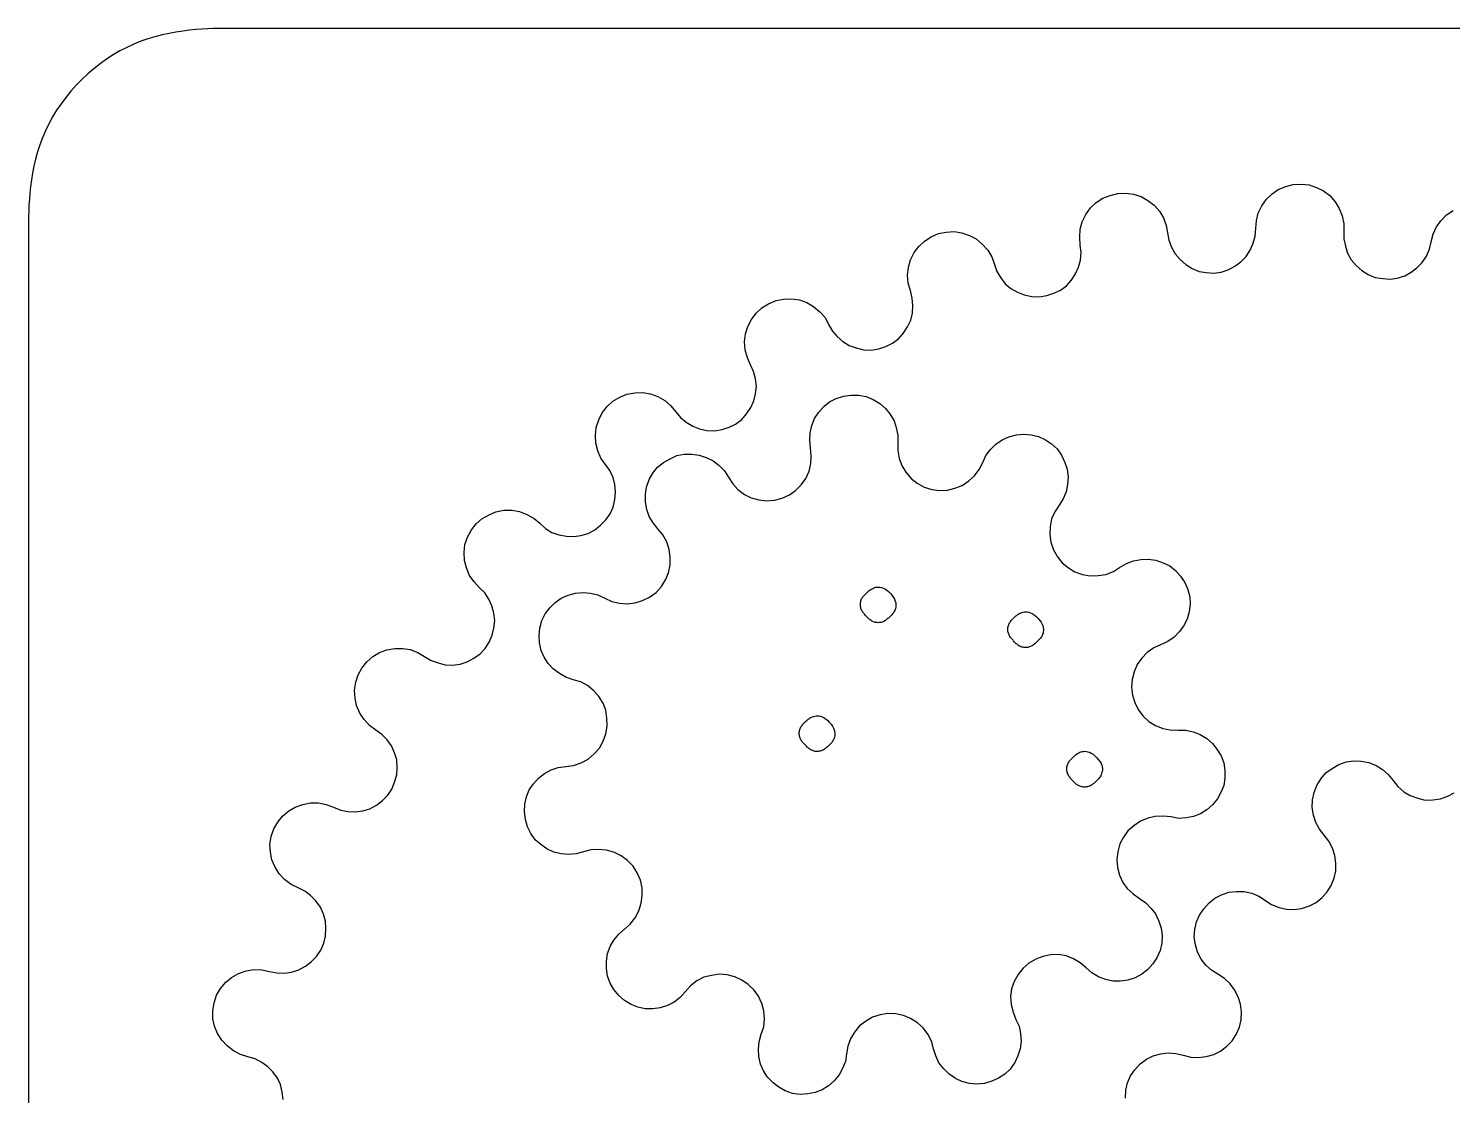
# Model space of a CAD drawing. Extents: x -11 to 213, y 11 to 234.
# Drawn here: x -10.6 to 117.9, y 137.7 to 234 of the extents above; entities that cross this region are included whole.
import ezdxf

# ---------------------------------------------------------------- set-up
doc = ezdxf.new("R2010")
doc.units = 0
doc.layers.get('0').update_dxf_attribs({"linetype": 'CONTINUOUS'})

msp = doc.modelspace()

# ---------------------------------------------------------------- linework, layer by layer
at = {"color": 7, "linetype": 'CONTINUOUS'}
for p, q in [((102.19, 219.46), (102.86, 219.75)), ((102.86, 219.75), (103.54, 219.91)), ((103.54, 219.91), (104.25, 219.96)), ((104.25, 219.96), (104.97, 219.88)), ((104.97, 219.88), (105.65, 219.65)), ((85.76, 218.29), (86.36, 218.69)), ((86.36, 218.69), (87.03, 218.93)), ((87.03, 218.93), (87.71, 219.1)), ((87.71, 219.1), (88.42, 219.14)), ((88.42, 219.14), (89.14, 219.03)), ((89.14, 219.03), (89.82, 218.84)), ((89.82, 218.84), (90.42, 218.48)), ((90.42, 218.48), (90.98, 218.05)), ((100.69, 217.98), (101.12, 218.58)), ((101.12, 218.58), (101.63, 219.06)), ((101.63, 219.06), (102.19, 219.46)), ((105.65, 219.65), (106.28, 219.34)), ((106.28, 219.34), (106.85, 218.91)), ((106.85, 218.91), (107.33, 218.35)), ((84.51, 216.56), (84.82, 217.2)), ((84.82, 217.2), (85.25, 217.8)), ((85.25, 217.8), (85.76, 218.29)), ((90.98, 218.05), (91.46, 217.5)), ((91.46, 217.5), (91.82, 216.91)), ((100.22, 216.66), (100.37, 217.34)), ((100.37, 217.34), (100.69, 217.98)), ((107.33, 218.35), (107.69, 217.76)), ((107.69, 217.76), (107.94, 217.09)), ((116.85, 216.65), (117.36, 217.17)), ((117.36, 217.17), (117.96, 217.57)), ((84.28, 215.17), (84.31, 215.89)), ((84.31, 215.89), (84.51, 216.56)), ((91.82, 216.91), (92.07, 216.23)), ((92.07, 216.23), (92.32, 214.88)), ((100.11, 215.27), (100.15, 215.94)), ((100.15, 215.94), (100.22, 216.66)), ((107.94, 217.09), (108.1, 216.37)), ((108.1, 216.37), (108.11, 215.02)), ((116.15, 215.45), (116.46, 216.09)), ((116.46, 216.09), (116.85, 216.65)), ((69.77, 214.33), (70.28, 214.81)), ((70.28, 214.81), (70.87, 215.21)), ((70.87, 215.21), (71.55, 215.5)), ((71.55, 215.5), (72.22, 215.62)), ((72.22, 215.62), (72.94, 215.67)), ((72.94, 215.67), (73.65, 215.55)), ((73.65, 215.55), (74.33, 215.32)), ((74.33, 215.32), (74.93, 215.01)), ((74.93, 215.01), (75.49, 214.54)), ((75.49, 214.54), (75.98, 213.98)), ((84.33, 214.45), (84.28, 215.17)), ((92.32, 214.88), (92.56, 214.25)), ((99.65, 213.99), (99.92, 214.63)), ((99.92, 214.63), (100.11, 215.27)), ((108.11, 215.02), (108.24, 214.34)), ((115.84, 214.09), (115.99, 214.73)), ((115.99, 214.73), (116.15, 215.45)), ((69.02, 213.13), (69.33, 213.77)), ((69.33, 213.77), (69.77, 214.33)), ((75.98, 213.98), (76.34, 213.39)), ((76.34, 213.39), (76.58, 212.71)), ((84.41, 213.78), (84.33, 214.45)), ((84.34, 213.1), (84.41, 213.78)), ((92.56, 214.25), (92.89, 213.65)), ((92.89, 213.65), (93.33, 213.14)), ((98.82, 212.95), (99.29, 213.43)), ((99.29, 213.43), (99.65, 213.99)), ((108.24, 214.34), (108.44, 213.71)), ((108.44, 213.71), (108.77, 213.11)), ((115.17, 212.89), (115.57, 213.45)), ((115.57, 213.45), (115.84, 214.09)), ((68.75, 211.73), (68.83, 212.45)), ((68.83, 212.45), (69.02, 213.13)), ((76.58, 212.71), (76.79, 212.08)), ((76.79, 212.08), (77.15, 211.49)), ((83.91, 211.86), (84.18, 212.46)), ((84.18, 212.46), (84.34, 213.1)), ((93.33, 213.14), (93.85, 212.71)), ((93.85, 212.71), (94.41, 212.35)), ((94.41, 212.35), (95.05, 212.08)), ((95.05, 212.08), (95.69, 211.97)), ((95.69, 211.97), (96.36, 211.93)), ((96.36, 211.93), (97.04, 212.02)), ((97.04, 212.02), (97.67, 212.22)), ((97.67, 212.22), (98.27, 212.55)), ((98.27, 212.55), (98.82, 212.95)), ((108.77, 213.11), (109.21, 212.6)), ((109.21, 212.6), (109.73, 212.17)), ((109.73, 212.17), (110.29, 211.81)), ((113.59, 211.68), (114.19, 212.01)), ((114.19, 212.01), (114.7, 212.41)), ((114.7, 212.41), (115.17, 212.89)), ((68.8, 211.02), (68.75, 211.73)), ((69, 210.34), (68.8, 211.02)), ((77.15, 211.49), (77.55, 210.97)), ((77.55, 210.97), (78.07, 210.54)), ((82.53, 210.38), (83.09, 210.78)), ((83.09, 210.78), (83.52, 211.26)), ((83.52, 211.26), (83.91, 211.86)), ((110.29, 211.81), (110.93, 211.54)), ((110.93, 211.54), (111.61, 211.43)), ((111.61, 211.43), (112.28, 211.39)), ((112.28, 211.39), (112.92, 211.48)), ((112.92, 211.48), (113.59, 211.68)), ((56.2, 209.15), (56.88, 209.44)), ((56.88, 209.44), (57.55, 209.56)), ((57.55, 209.56), (58.27, 209.61)), ((58.27, 209.61), (58.99, 209.5)), ((58.99, 209.5), (59.66, 209.26)), ((69.17, 209.67), (69, 210.34)), ((69.22, 208.99), (69.17, 209.67)), ((78.07, 210.54), (78.67, 210.19)), ((78.67, 210.19), (79.27, 209.95)), ((79.27, 209.95), (79.95, 209.8)), ((79.95, 209.8), (80.63, 209.77)), ((80.63, 209.77), (81.3, 209.89)), ((81.3, 209.89), (81.94, 210.1)), ((81.94, 210.1), (82.53, 210.38)), ((54.66, 207.75), (55.1, 208.31)), ((55.1, 208.31), (55.61, 208.79)), ((55.61, 208.79), (56.2, 209.15)), ((59.66, 209.26), (60.26, 208.91)), ((60.26, 208.91), (60.83, 208.44)), ((60.83, 208.44), (61.31, 207.93)), ((69.03, 207.68), (69.18, 208.31)), ((69.18, 208.31), (69.22, 208.99)), ((54.12, 206.43), (54.35, 207.11)), ((54.35, 207.11), (54.66, 207.75)), ((61.31, 207.93), (61.63, 207.29)), ((61.63, 207.29), (61.99, 206.7)), ((68.36, 206.48), (68.75, 207.08)), ((68.75, 207.08), (69.03, 207.68)), ((54.05, 205.71), (54.12, 206.43)), ((54.09, 205), (54.05, 205.71)), ((61.99, 206.7), (62.4, 206.19)), ((62.4, 206.19), (62.92, 205.75)), ((62.92, 205.75), (63.48, 205.4)), ((66.78, 205.31), (67.38, 205.59)), ((67.38, 205.59), (67.93, 206)), ((67.93, 206), (68.36, 206.48)), ((54.3, 204.28), (54.09, 205)), ((54.58, 203.65), (54.3, 204.28)), ((63.48, 205.4), (64.12, 205.17)), ((64.12, 205.17), (64.79, 205.01)), ((64.79, 205.01), (65.47, 204.98)), ((65.47, 204.98), (66.15, 205.1)), ((66.15, 205.1), (66.78, 205.31)), ((54.86, 203.06), (54.58, 203.65)), ((55.03, 202.38), (54.86, 203.06)), ((55.12, 201.71), (55.03, 202.38)), ((55.04, 201.03), (55.12, 201.71)), ((42.16, 200.36), (42.79, 200.72)), ((42.79, 200.72), (43.42, 201.01)), ((43.42, 201.01), (44.14, 201.13)), ((44.14, 201.13), (44.86, 201.14)), ((44.86, 201.14), (45.57, 201.03)), ((45.57, 201.03), (46.21, 200.79)), ((46.21, 200.79), (46.85, 200.44)), ((46.85, 200.44), (47.37, 199.97)), ((54.89, 200.39), (55.04, 201.03)), ((61.72, 200.3), (62.32, 200.61)), ((62.32, 200.61), (62.97, 200.83)), ((62.97, 200.83), (63.65, 200.91)), ((63.65, 200.91), (64.32, 200.91)), ((64.32, 200.91), (65.02, 200.79)), ((65.02, 200.79), (65.65, 200.53)), ((65.65, 200.53), (66.24, 200.17)), ((40.9, 198.68), (41.21, 199.32)), ((41.21, 199.32), (41.64, 199.88)), ((41.64, 199.88), (42.16, 200.36)), ((47.37, 199.97), (47.85, 199.41)), ((47.85, 199.41), (48.26, 198.9)), ((53.79, 198.71), (54.22, 199.23)), ((54.22, 199.23), (54.61, 199.79)), ((54.61, 199.79), (54.89, 200.39)), ((60.35, 198.81), (60.73, 199.37)), ((60.73, 199.37), (61.18, 199.88)), ((61.18, 199.88), (61.72, 200.3)), ((66.24, 200.17), (66.75, 199.72)), ((66.75, 199.72), (67.16, 199.22)), ((67.16, 199.22), (67.53, 198.6)), ((40.59, 197.28), (40.67, 198)), ((40.67, 198), (40.9, 198.68)), ((48.26, 198.9), (48.78, 198.47)), ((48.78, 198.47), (49.38, 198.11)), ((49.38, 198.11), (49.98, 197.88)), ((49.98, 197.88), (50.65, 197.73)), ((52.01, 197.82), (52.64, 198.02)), ((52.64, 198.02), (53.24, 198.31)), ((53.24, 198.31), (53.79, 198.71)), ((59.95, 197.51), (60.1, 198.18)), ((60.1, 198.18), (60.35, 198.81)), ((67.53, 198.6), (67.72, 197.98)), ((67.72, 197.98), (67.86, 197.29)), ((40.64, 196.57), (40.59, 197.28)), ((40.8, 195.89), (40.64, 196.57)), ((50.65, 197.73), (51.33, 197.69)), ((51.33, 197.69), (52.01, 197.82)), ((59.92, 196.82), (59.95, 197.51)), ((60, 196.15), (59.92, 196.82)), ((67.86, 197.29), (67.86, 196.62)), ((67.86, 196.62), (67.88, 195.91)), ((76.71, 196.49), (77.27, 196.88)), ((77.27, 196.88), (77.88, 197.16)), ((77.88, 197.16), (78.56, 197.34)), ((78.56, 197.34), (79.25, 197.39)), ((79.25, 197.39), (79.91, 197.33)), ((79.91, 197.33), (80.57, 197.19)), ((80.57, 197.19), (81.18, 196.88)), ((81.18, 196.88), (81.74, 196.51)), ((41.09, 195.22), (40.8, 195.89)), ((47.32, 195.18), (47.94, 195.46)), ((47.94, 195.46), (48.59, 195.59)), ((48.59, 195.59), (49.3, 195.6)), ((49.3, 195.6), (49.95, 195.5)), ((49.95, 195.5), (50.59, 195.3)), ((50.59, 195.3), (51.21, 194.99)), ((60.06, 195.45), (60, 196.15)), ((60.02, 194.76), (60.06, 195.45)), ((67.88, 195.91), (67.98, 195.2)), ((75.55, 194.84), (75.81, 195.47)), ((75.81, 195.47), (76.24, 196.02)), ((76.24, 196.02), (76.71, 196.49)), ((81.74, 196.51), (82.25, 196.06)), ((82.25, 196.06), (82.64, 195.49)), ((82.64, 195.49), (82.94, 194.84)), ((41.89, 194.11), (41.09, 195.22)), ((42.18, 193.48), (41.89, 194.11)), ((45.77, 193.86), (46.2, 194.41)), ((46.2, 194.41), (46.74, 194.83)), ((46.74, 194.83), (47.32, 195.18)), ((51.21, 194.99), (51.75, 194.56)), ((51.75, 194.56), (52.22, 194.09)), ((52.22, 194.09), (52.58, 193.51)), ((59.57, 193.39), (59.86, 194.04)), ((59.86, 194.04), (60.02, 194.76)), ((67.98, 195.2), (68.23, 194.56)), ((68.23, 194.56), (68.6, 193.95)), ((74.8, 193.63), (75.21, 194.21)), ((75.21, 194.21), (75.55, 194.84)), ((82.94, 194.84), (83.13, 194.23)), ((83.13, 194.23), (83.22, 193.55)), ((42.34, 192.84), (42.18, 193.48)), ((42.39, 192.17), (42.34, 192.84)), ((45.21, 192.62), (45.44, 193.29)), ((45.44, 193.29), (45.77, 193.86)), ((52.58, 193.51), (52.98, 192.92)), ((52.98, 192.92), (53.44, 192.39)), ((58.65, 192.32), (59.16, 192.81)), ((59.16, 192.81), (59.57, 193.39)), ((68.6, 193.95), (69.08, 193.39)), ((69.08, 193.39), (69.62, 192.96)), ((69.62, 192.96), (70.25, 192.62)), ((73.01, 192.51), (73.68, 192.77)), ((73.68, 192.77), (74.28, 193.18)), ((74.28, 193.18), (74.8, 193.63)), ((83.18, 192.86), (83.04, 192.19)), ((83.22, 193.55), (83.18, 192.86)), ((42.2, 190.81), (42.35, 191.49)), ((42.35, 191.49), (42.39, 192.17)), ((45.1, 191.98), (45.21, 192.62)), ((45.12, 191.27), (45.1, 191.98)), ((53.44, 192.39), (54.04, 191.94)), ((54.04, 191.94), (54.65, 191.64)), ((54.65, 191.64), (55.33, 191.46)), ((55.33, 191.46), (56.04, 191.39)), ((56.04, 191.39), (56.74, 191.44)), ((56.74, 191.44), (57.44, 191.63)), ((57.44, 191.63), (58.09, 191.93)), ((58.09, 191.93), (58.65, 192.32)), ((70.25, 192.62), (70.95, 192.4)), ((70.95, 192.4), (71.63, 192.31)), ((71.63, 192.31), (72.34, 192.33)), ((72.34, 192.33), (73.01, 192.51)), ((82.79, 191.57), (82.41, 191)), ((83.04, 192.19), (82.79, 191.57)), ((30.99, 190.12), (31.62, 190.4)), ((31.62, 190.4), (32.34, 190.53)), ((32.34, 190.53), (33.05, 190.53)), ((33.05, 190.53), (33.73, 190.42)), ((33.73, 190.42), (34.41, 190.15)), ((34.41, 190.15), (35.05, 189.79)), ((41.53, 189.65), (41.93, 190.21)), ((41.93, 190.21), (42.2, 190.81)), ((45.24, 190.61), (45.12, 191.27)), ((45.45, 189.96), (45.24, 190.61)), ((82.02, 190.39), (81.73, 189.74)), ((82.41, 191), (82.02, 190.39)), ((29.41, 188.75), (29.84, 189.31)), ((29.84, 189.31), (30.35, 189.75)), ((30.35, 189.75), (30.99, 190.12)), ((35.05, 189.79), (35.57, 189.36)), ((35.57, 189.36), (36.09, 188.89)), ((36.09, 188.89), (36.65, 188.53)), ((40.55, 188.77), (41.06, 189.17)), ((41.06, 189.17), (41.53, 189.65)), ((45.8, 189.38), (45.45, 189.96)), ((46.23, 188.84), (45.8, 189.38)), ((46.68, 188.32), (46.23, 188.84)), ((81.6, 189.04), (81.57, 188.35)), ((81.73, 189.74), (81.6, 189.04)), ((28.82, 187.43), (29.06, 188.11)), ((29.06, 188.11), (29.41, 188.75)), ((36.65, 188.53), (37.29, 188.3)), ((37.29, 188.3), (37.97, 188.19)), ((37.97, 188.19), (38.64, 188.15)), ((38.64, 188.15), (39.28, 188.24)), ((39.28, 188.24), (39.95, 188.44)), ((39.95, 188.44), (40.55, 188.77)), ((47.02, 187.68), (46.68, 188.32)), ((47.25, 186.99), (47.02, 187.68)), ((81.57, 188.35), (81.67, 187.64)), ((81.67, 187.64), (81.9, 186.95)), ((28.75, 186.71), (28.82, 187.43)), ((28.79, 186), (28.75, 186.71)), ((47.34, 186.32), (47.25, 186.99)), ((47.32, 185.59), (47.34, 186.32)), ((81.9, 186.95), (82.27, 186.34)), ((82.27, 186.34), (82.69, 185.8)), ((28.96, 185.32), (28.79, 186)), ((29.24, 184.65), (28.96, 185.32)), ((47.19, 184.89), (47.32, 185.59)), ((82.69, 185.8), (83.26, 185.33)), ((83.26, 185.33), (83.85, 184.97)), ((86.64, 184.73), (87.31, 185)), ((87.31, 185), (87.88, 185.35)), ((87.88, 185.35), (88.5, 185.72)), ((88.5, 185.72), (89.13, 185.97)), ((89.13, 185.97), (89.79, 186.09)), ((89.79, 186.09), (90.45, 186.12)), ((90.45, 186.12), (91.13, 186.03)), ((91.13, 186.03), (91.79, 185.8)), ((91.79, 185.8), (92.4, 185.5)), ((92.4, 185.5), (92.93, 185.1)), ((92.93, 185.1), (93.38, 184.58)), ((29.65, 184.06), (29.24, 184.65)), ((30.13, 183.54), (29.65, 184.06)), ((46.55, 183.65), (46.91, 184.25)), ((46.91, 184.25), (47.19, 184.89)), ((83.85, 184.97), (84.52, 184.74)), ((84.52, 184.74), (85.21, 184.61)), ((85.21, 184.61), (85.93, 184.63)), ((85.93, 184.63), (86.64, 184.73)), ((93.38, 184.58), (93.77, 184.02)), ((93.77, 184.02), (94.02, 183.38)), ((30.61, 183.07), (30.13, 183.54)), ((30.97, 182.52), (30.61, 183.07)), ((31.26, 181.92), (30.97, 182.52)), ((36.95, 182.21), (37.51, 182.6)), ((37.51, 182.6), (38.13, 182.88)), ((38.13, 182.88), (38.8, 183.05)), ((38.8, 183.05), (39.49, 183.11)), ((39.49, 183.11), (40.15, 183.05)), ((40.15, 183.05), (40.82, 182.91)), ((40.82, 182.91), (41.43, 182.6)), ((41.43, 182.6), (42.08, 182.31)), ((44.83, 182.38), (45.48, 182.68)), ((45.48, 182.68), (46.06, 183.12)), ((46.06, 183.12), (46.55, 183.65)), ((94.02, 183.38), (94.2, 182.71)), ((94.2, 182.71), (94.23, 182.05)), ((31.42, 181.25), (31.26, 181.92)), ((31.51, 180.57), (31.42, 181.25)), ((35.75, 180.58), (36.05, 181.19)), ((36.05, 181.19), (36.48, 181.74)), ((36.48, 181.74), (36.95, 182.21)), ((42.08, 182.31), (42.76, 182.14)), ((42.76, 182.14), (43.45, 182.1)), ((43.45, 182.1), (44.18, 182.17)), ((44.18, 182.17), (44.83, 182.38)), ((94.14, 181.37), (93.96, 180.69)), ((94.23, 182.05), (94.14, 181.37)), ((31.28, 179.26), (31.43, 179.9)), ((31.43, 179.9), (31.51, 180.57)), ((35.51, 179.24), (35.57, 179.9)), ((35.57, 179.9), (35.75, 180.58)), ((93.65, 180.08), (93.26, 179.55)), ((93.96, 180.69), (93.65, 180.08)), ((30.65, 178.06), (31.01, 178.62)), ((31.01, 178.62), (31.28, 179.26)), ((35.54, 178.58), (35.51, 179.24)), ((35.69, 177.89), (35.54, 178.58)), ((92.23, 178.69), (91.57, 178.39)), ((92.79, 179.08), (92.23, 178.69)), ((93.26, 179.55), (92.79, 179.08)), ((19.96, 176.85), (20.52, 177.33)), ((20.52, 177.33), (21.11, 177.7)), ((21.11, 177.7), (21.78, 177.94)), ((21.78, 177.94), (22.5, 178.07)), ((22.5, 178.07), (23.21, 178.07)), ((23.21, 178.07), (23.89, 177.96)), ((23.89, 177.96), (24.57, 177.69)), ((24.57, 177.69), (25.77, 176.98)), ((29.63, 177.17), (30.18, 177.58)), ((30.18, 177.58), (30.65, 178.06)), ((35.97, 177.27), (35.69, 177.89)), ((36.32, 176.7), (35.97, 177.27)), ((90.36, 177.7), (89.88, 177.18)), ((90.96, 178.11), (90.36, 177.7)), ((91.57, 178.39), (90.96, 178.11)), ((19.18, 175.69), (19.53, 176.29)), ((19.53, 176.29), (19.96, 176.85)), ((25.77, 176.98), (26.41, 176.75)), ((26.41, 176.75), (27.05, 176.59)), ((27.05, 176.59), (27.72, 176.56)), ((27.72, 176.56), (28.4, 176.65)), ((28.4, 176.65), (29.03, 176.85)), ((29.03, 176.85), (29.63, 177.17)), ((36.81, 176.19), (36.32, 176.7)), ((37.34, 175.79), (36.81, 176.19)), ((89.46, 176.6), (89.18, 175.95)), ((89.88, 177.18), (89.46, 176.6)), ((18.87, 174.3), (18.98, 175.01)), ((18.98, 175.01), (19.18, 175.69)), ((37.92, 175.47), (37.34, 175.79)), ((38.58, 175.24), (37.92, 175.47)), ((39.26, 175.06), (38.58, 175.24)), ((39.89, 174.72), (39.26, 175.06)), ((40.45, 174.25), (39.89, 174.72)), ((89, 175.27), (88.96, 174.57)), ((89.18, 175.95), (89, 175.27)), ((18.92, 173.58), (18.87, 174.3)), ((19.04, 172.9), (18.92, 173.58)), ((40.91, 173.73), (40.45, 174.25)), ((41.28, 173.11), (40.91, 173.73)), ((88.96, 174.57), (89.03, 173.85)), ((89.03, 173.85), (89.24, 173.19)), ((19.33, 172.23), (19.04, 172.9)), ((19.73, 171.64), (19.33, 172.23)), ((41.53, 172.48), (41.28, 173.11)), ((41.63, 171.77), (41.53, 172.48)), ((89.24, 173.19), (89.54, 172.54)), ((89.54, 172.54), (89.98, 171.97)), ((20.21, 171.12), (19.73, 171.64)), ((20.77, 170.69), (20.21, 171.12)), ((41.53, 170.36), (41.65, 171.06)), ((41.65, 171.06), (41.63, 171.77)), ((89.98, 171.97), (90.51, 171.48)), ((90.51, 171.48), (91.11, 171.12)), ((91.11, 171.12), (91.76, 170.83)), ((21.33, 170.3), (20.77, 170.69)), ((21.81, 169.82), (21.33, 170.3)), ((22.18, 169.27), (21.81, 169.82)), ((40.95, 169.06), (41.29, 169.7)), ((41.29, 169.7), (41.53, 170.36)), ((91.76, 170.83), (92.45, 170.71)), ((92.45, 170.71), (93.18, 170.69)), ((93.18, 170.69), (93.86, 170.69)), ((93.86, 170.69), (94.52, 170.54)), ((94.52, 170.54), (95.15, 170.29)), ((95.15, 170.29), (95.75, 169.93)), ((95.75, 169.93), (96.26, 169.48)), ((22.46, 168.64), (22.18, 169.27)), ((22.67, 168), (22.46, 168.64)), ((39.94, 168.08), (40.47, 168.54)), ((40.47, 168.54), (40.95, 169.06)), ((96.26, 169.48), (96.66, 168.97)), ((96.66, 168.97), (97.03, 168.36)), ((97.03, 168.36), (97.28, 167.73)), ((22.71, 167.33), (22.67, 168)), ((22.68, 166.65), (22.71, 167.33)), ((35.99, 166.79), (36.59, 167.11)), ((36.59, 167.11), (37.24, 167.32)), ((37.24, 167.32), (37.91, 167.41)), ((37.91, 167.41), (38.62, 167.51)), ((38.62, 167.51), (39.31, 167.74)), ((39.31, 167.74), (39.94, 168.08)), ((97.28, 167.73), (97.36, 167.05)), ((97.36, 167.05), (97.36, 166.37)), ((106.49, 166.83), (107.05, 167.23)), ((107.05, 167.23), (107.64, 167.59)), ((107.64, 167.59), (108.3, 167.83)), ((108.3, 167.83), (108.99, 167.92)), ((108.99, 167.92), (109.67, 167.89)), ((109.67, 167.89), (110.35, 167.77)), ((110.35, 167.77), (111.01, 167.49)), ((111.01, 167.49), (111.6, 167.15)), ((111.6, 167.15), (112.1, 166.68)), ((22.21, 165.37), (22.48, 166.01)), ((22.48, 166.01), (22.68, 166.65)), ((34.62, 165.3), (35, 165.86)), ((35, 165.86), (35.45, 166.37)), ((35.45, 166.37), (35.99, 166.79)), ((97.36, 166.37), (97.27, 165.7)), ((105.67, 165.71), (106.06, 166.32)), ((106.06, 166.32), (106.49, 166.83)), ((112.1, 166.68), (112.56, 166.14)), ((112.56, 166.14), (112.98, 165.61)), ((21.38, 164.33), (21.86, 164.81)), ((21.86, 164.81), (22.21, 165.37)), ((34.22, 164.01), (34.37, 164.67)), ((34.37, 164.67), (34.62, 165.3)), ((96.7, 164.49), (96.26, 163.95)), ((97.02, 165.07), (96.7, 164.49)), ((97.27, 165.7), (97.02, 165.07)), ((105.28, 164.4), (105.44, 165.07)), ((105.44, 165.07), (105.67, 165.71)), ((112.98, 165.61), (113.51, 165.12)), ((113.51, 165.12), (114.1, 164.78)), ((114.1, 164.78), (114.77, 164.54)), ((114.77, 164.54), (115.44, 164.38)), ((116.14, 164.39), (116.82, 164.48)), ((116.82, 164.48), (117.49, 164.72)), ((117.49, 164.72), (118.06, 165.04)), ((12.37, 162.94), (12.92, 163.42)), ((12.92, 163.42), (13.51, 163.74)), ((13.51, 163.74), (14.19, 163.99)), ((14.19, 163.99), (14.9, 164.12)), ((14.9, 164.12), (15.62, 164.12)), ((15.62, 164.12), (16.3, 163.97)), ((16.3, 163.97), (16.97, 163.74)), ((16.97, 163.74), (17.61, 163.46)), ((17.61, 163.46), (18.25, 163.35)), ((18.25, 163.35), (18.93, 163.31)), ((18.93, 163.31), (19.6, 163.4)), ((19.6, 163.4), (20.24, 163.6)), ((20.24, 163.6), (20.83, 163.93)), ((20.83, 163.93), (21.38, 164.33)), ((34.18, 163.31), (34.22, 164.01)), ((34.27, 162.64), (34.18, 163.31)), ((95.74, 163.49), (95.16, 163.14)), ((96.26, 163.95), (95.74, 163.49)), ((105.25, 163.72), (105.28, 164.4)), ((105.38, 163.02), (105.25, 163.72)), ((115.44, 164.38), (116.14, 164.39)), ((11.58, 161.78), (11.93, 162.38)), ((11.93, 162.38), (12.37, 162.94)), ((34.45, 161.97), (34.27, 162.64)), ((34.76, 161.37), (34.45, 161.97)), ((89.15, 162.07), (88.63, 161.61)), ((89.75, 162.47), (89.15, 162.07)), ((90.42, 162.74), (89.75, 162.47)), ((91.09, 162.91), (90.42, 162.74)), ((91.8, 162.93), (91.09, 162.91)), ((92.52, 162.86), (91.8, 162.93)), ((93.18, 162.72), (92.52, 162.86)), ((93.87, 162.77), (93.18, 162.72)), ((94.53, 162.89), (93.87, 162.77)), ((95.16, 163.14), (94.53, 162.89)), ((105.58, 162.37), (105.38, 163.02)), ((105.92, 161.75), (105.58, 162.37)), ((11.23, 160.38), (11.35, 161.1)), ((11.35, 161.1), (11.58, 161.78)), ((35.15, 160.81), (34.76, 161.37)), ((35.66, 160.36), (35.15, 160.81)), ((88.22, 161.03), (87.91, 160.42)), ((88.63, 161.61), (88.22, 161.03)), ((106.34, 161.22), (105.92, 161.75)), ((106.75, 160.66), (106.34, 161.22)), ((107.09, 160.03), (106.75, 160.66)), ((11.28, 159.67), (11.23, 160.38)), ((11.41, 158.99), (11.28, 159.67)), ((36.22, 159.98), (35.66, 160.36)), ((36.83, 159.68), (36.22, 159.98)), ((37.5, 159.53), (36.83, 159.68)), ((38.16, 159.48), (37.5, 159.53)), ((38.85, 159.53), (38.16, 159.48)), ((40.19, 159.88), (38.85, 159.53)), ((40.89, 159.93), (40.19, 159.88)), ((41.6, 159.86), (40.89, 159.93)), ((42.3, 159.65), (41.6, 159.86)), ((42.91, 159.34), (42.3, 159.65)), ((43.49, 158.93), (42.91, 159.34)), ((87.7, 159.72), (87.63, 159.01)), ((87.91, 160.42), (87.7, 159.72)), ((107.29, 159.39), (107.09, 160.03)), ((107.38, 158.7), (107.29, 159.39)), ((11.69, 158.32), (11.41, 158.99)), ((12.05, 157.72), (11.69, 158.32)), ((43.98, 158.42), (43.49, 158.93)), ((44.35, 157.81), (43.98, 158.42)), ((87.63, 159.01), (87.68, 158.31)), ((87.68, 158.31), (87.87, 157.61)), ((107.23, 157.33), (107.39, 158)), ((107.39, 158), (107.38, 158.7)), ((12.53, 157.21), (12.05, 157.72)), ((13.14, 156.78), (12.53, 157.21)), ((13.77, 156.47), (13.14, 156.78)), ((44.65, 157.16), (44.35, 157.81)), ((44.8, 156.47), (44.65, 157.16)), ((87.87, 157.61), (88.17, 156.95)), ((88.17, 156.95), (88.56, 156.39)), ((106.95, 156.68), (107.23, 157.33)), ((14.37, 156.15), (13.77, 156.47)), ((14.89, 155.76), (14.37, 156.15)), ((15.38, 155.29), (14.89, 155.76)), ((44.72, 155.08), (44.81, 155.76)), ((44.81, 155.76), (44.8, 156.47)), ((88.56, 156.39), (89.09, 155.91)), ((89.09, 155.91), (89.67, 155.5)), ((89.67, 155.5), (90.23, 155.12)), ((95.94, 155.11), (96.47, 155.54)), ((96.47, 155.54), (97.07, 155.84)), ((97.07, 155.84), (97.74, 156.07)), ((97.74, 156.07), (98.41, 156.13)), ((98.41, 156.13), (99.11, 156.14)), ((99.11, 156.14), (99.81, 155.97)), ((99.81, 155.97), (100.43, 155.7)), ((100.43, 155.7), (101.58, 154.95)), ((105.6, 155.13), (106.14, 155.59)), ((106.14, 155.59), (106.61, 156.09)), ((106.61, 156.09), (106.95, 156.68)), ((15.78, 154.73), (15.38, 155.29)), ((16.06, 154.1), (15.78, 154.73)), ((44.17, 153.75), (44.51, 154.38)), ((44.51, 154.38), (44.72, 155.08)), ((90.23, 155.12), (90.72, 154.61)), ((90.72, 154.61), (91.12, 154.11)), ((95.08, 154.01), (95.46, 154.58)), ((95.46, 154.58), (95.94, 155.11)), ((101.58, 154.95), (102.26, 154.7)), ((102.26, 154.7), (102.93, 154.55)), ((102.93, 154.55), (103.6, 154.52)), ((103.6, 154.52), (104.29, 154.61)), ((104.29, 154.61), (104.99, 154.83)), ((104.99, 154.83), (105.6, 155.13)), ((16.23, 153.46), (16.06, 154.1)), ((16.27, 152.79), (16.23, 153.46)), ((42.69, 152.29), (43.73, 153.2)), ((43.73, 153.2), (44.17, 153.75)), ((91.12, 154.11), (91.42, 153.45)), ((91.42, 153.45), (91.62, 152.84)), ((94.66, 152.72), (94.81, 153.39)), ((94.81, 153.39), (95.08, 154.01)), ((16.09, 151.47), (16.24, 152.11)), ((16.24, 152.11), (16.27, 152.79)), ((41.93, 151.17), (42.26, 151.74)), ((42.26, 151.74), (42.69, 152.29)), ((91.62, 152.84), (91.7, 152.16)), ((91.7, 152.16), (91.67, 151.47)), ((94.61, 152), (94.66, 152.72)), ((94.71, 151.31), (94.61, 152)), ((15.42, 150.27), (15.81, 150.83)), ((15.81, 150.83), (16.09, 151.47)), ((41.59, 149.86), (41.68, 150.54)), ((41.68, 150.54), (41.93, 151.17)), ((81.64, 150.43), (80.95, 150.28)), ((82.35, 150.44), (81.64, 150.43)), ((83.05, 150.32), (82.35, 150.44)), ((83.73, 150.05), (83.05, 150.32)), ((91.52, 150.81), (91.24, 150.16)), ((91.67, 151.47), (91.52, 150.81)), ((94.9, 150.67), (94.71, 151.31)), ((95.24, 150.04), (94.9, 150.67)), ((9.07, 148.99), (9.78, 149.11)), ((9.78, 149.11), (10.5, 149.08)), ((10.5, 149.08), (11.18, 148.92)), ((13.16, 148.86), (13.84, 149.07)), ((13.84, 149.07), (14.43, 149.39)), ((14.43, 149.39), (14.95, 149.79)), ((14.95, 149.79), (15.42, 150.27)), ((41.59, 149.18), (41.59, 149.86)), ((41.68, 148.51), (41.59, 149.18)), ((79.14, 149.19), (78.71, 148.65)), ((79.7, 149.67), (79.14, 149.19)), ((80.31, 150.04), (79.7, 149.67)), ((80.95, 150.28), (80.31, 150.04)), ((84.32, 149.69), (83.73, 150.05)), ((84.87, 149.26), (84.32, 149.69)), ((85.38, 148.81), (84.87, 149.26)), ((90.41, 149.09), (89.87, 148.67)), ((90.86, 149.6), (90.41, 149.09)), ((91.24, 150.16), (90.86, 149.6)), ((95.65, 149.48), (95.24, 150.04)), ((96.16, 149.05), (95.65, 149.48)), ((96.73, 148.67), (96.16, 149.05)), ((6.77, 147.37), (7.24, 147.94)), ((7.24, 147.94), (7.76, 148.38)), ((7.76, 148.38), (8.39, 148.74)), ((8.39, 148.74), (9.07, 148.99)), ((11.18, 148.92), (11.85, 148.81)), ((11.85, 148.81), (12.53, 148.78)), ((12.53, 148.78), (13.16, 148.86)), ((41.92, 147.87), (41.68, 148.51)), ((42.24, 147.28), (41.92, 147.87)), ((49.75, 148.06), (49.17, 147.62)), ((50.38, 148.4), (49.75, 148.06)), ((51.05, 148.57), (50.38, 148.4)), ((51.76, 148.68), (51.05, 148.57)), ((52.48, 148.61), (51.76, 148.68)), ((53.16, 148.43), (52.48, 148.61)), ((53.8, 148.14), (53.16, 148.43)), ((54.38, 147.73), (53.8, 148.14)), ((54.91, 147.24), (54.38, 147.73)), ((78.37, 148.02), (78.13, 147.35)), ((78.71, 148.65), (78.37, 148.02)), ((85.97, 148.45), (85.38, 148.81)), ((86.6, 148.2), (85.97, 148.45)), ((87.26, 148.05), (86.6, 148.2)), ((87.94, 148.05), (87.26, 148.05)), ((88.61, 148.14), (87.94, 148.05)), ((89.27, 148.35), (88.61, 148.14)), ((89.87, 148.67), (89.27, 148.35)), ((97.35, 148.28), (96.73, 148.67)), ((97.84, 147.81), (97.35, 148.28)), ((98.24, 147.25), (97.84, 147.81)), ((6.19, 146.1), (6.42, 146.77)), ((6.42, 146.77), (6.77, 147.37)), ((42.7, 146.75), (42.24, 147.28)), ((43.21, 146.3), (42.7, 146.75)), ((48.23, 146.58), (47.69, 146.16)), ((48.69, 147.09), (48.23, 146.58)), ((49.17, 147.62), (48.69, 147.09)), ((55.3, 146.68), (54.91, 147.24)), ((55.6, 146.03), (55.3, 146.68)), ((78.13, 147.35), (78.04, 146.67)), ((78.04, 146.67), (78.08, 145.93)), ((98.58, 146.62), (98.24, 147.25)), ((98.78, 145.98), (98.58, 146.62)), ((6.07, 145.38), (6.19, 146.1)), ((6.08, 144.66), (6.07, 145.38)), ((43.8, 145.94), (43.21, 146.3)), ((44.43, 145.69), (43.8, 145.94)), ((45.09, 145.55), (44.43, 145.69)), ((45.77, 145.55), (45.09, 145.55)), ((46.44, 145.63), (45.77, 145.55)), ((47.1, 145.84), (46.44, 145.63)), ((47.69, 146.16), (47.1, 145.84)), ((55.77, 145.36), (55.6, 146.03)), ((55.85, 144.63), (55.77, 145.36)), ((78.08, 145.93), (78.26, 145.26)), ((78.26, 145.26), (78.52, 144.59)), ((98.86, 145.25), (98.78, 145.98)), ((98.83, 144.57), (98.86, 145.25)), ((6.24, 143.99), (6.08, 144.66)), ((6.49, 143.31), (6.24, 143.99)), ((55.54, 143.25), (55.77, 143.92)), ((55.77, 143.92), (55.85, 144.63)), ((64.42, 144), (63.95, 143.44)), ((64.96, 144.42), (64.42, 144)), ((65.58, 144.79), (64.96, 144.42)), ((66.27, 145.02), (65.58, 144.79)), ((66.98, 145.13), (66.27, 145.02)), ((67.67, 145.09), (66.98, 145.13)), ((68.37, 144.96), (67.67, 145.09)), ((69.01, 144.68), (68.37, 144.96)), ((69.63, 144.28), (69.01, 144.68)), ((70.14, 143.83), (69.63, 144.28)), ((78.52, 144.59), (78.8, 143.97)), ((78.8, 143.97), (78.92, 143.31)), ((98.39, 143.24), (98.68, 143.9)), ((98.68, 143.9), (98.83, 144.57)), ((6.89, 142.72), (6.49, 143.31)), ((7.37, 142.21), (6.89, 142.72)), ((55.36, 142.57), (55.54, 143.25)), ((63.59, 142.84), (63.36, 142.18)), ((63.95, 143.44), (63.59, 142.84)), ((70.58, 143.26), (70.14, 143.83)), ((70.91, 142.62), (70.58, 143.26)), ((71.09, 141.95), (70.91, 142.62)), ((78.98, 142.62), (78.89, 141.94)), ((78.92, 143.31), (78.98, 142.62)), ((97.55, 142.18), (98.02, 142.67)), ((98.02, 142.67), (98.39, 143.24)), ((7.94, 141.77), (7.37, 142.21)), ((8.57, 141.42), (7.94, 141.77)), ((9.25, 141.23), (8.57, 141.42)), ((55.31, 141.91), (55.36, 142.57)), ((55.34, 141.25), (55.31, 141.91)), ((63.24, 141.48), (63.15, 140.8)), ((63.36, 142.18), (63.24, 141.48)), ((71.3, 141.3), (71.09, 141.95)), ((78.89, 141.94), (78.69, 141.3)), ((90.9, 141.3), (91.58, 141.49)), ((91.58, 141.49), (92.27, 141.58)), ((92.27, 141.58), (92.94, 141.51)), ((92.94, 141.51), (93.6, 141.36)), ((93.6, 141.36), (94.31, 141.18)), ((95.68, 141.25), (96.36, 141.43)), ((96.36, 141.43), (96.97, 141.73)), ((96.97, 141.73), (97.55, 142.18)), ((9.89, 141.04), (9.25, 141.23)), ((10.49, 140.72), (9.89, 141.04)), ((11.05, 140.33), (10.49, 140.72)), ((11.49, 139.86), (11.05, 140.33)), ((55.48, 140.56), (55.34, 141.25)), ((55.76, 139.95), (55.48, 140.56)), ((62.89, 140.17), (62.57, 139.59)), ((63.15, 140.8), (62.89, 140.17)), ((71.58, 140.68), (71.3, 141.3)), ((72.01, 140.14), (71.58, 140.68)), ((72.48, 139.67), (72.01, 140.14)), ((78, 140.12), (77.53, 139.65)), ((78.42, 140.7), (78, 140.12)), ((78.69, 141.3), (78.42, 140.7)), ((88.87, 139.49), (89.24, 140.06)), ((89.24, 140.06), (89.73, 140.59)), ((89.73, 140.59), (90.29, 141)), ((90.29, 141), (90.9, 141.3)), ((94.31, 141.18), (94.99, 141.15)), ((94.99, 141.15), (95.68, 141.25)), ((11.9, 139.3), (11.49, 139.86)), ((12.18, 138.71), (11.9, 139.3)), ((56.11, 139.37), (55.76, 139.95)), ((56.61, 138.86), (56.11, 139.37)), ((57.13, 138.47), (56.61, 138.86)), ((62.14, 139.05), (61.61, 138.59)), ((62.57, 139.59), (62.14, 139.05)), ((73.06, 139.26), (72.48, 139.67)), ((73.65, 138.99), (73.06, 139.26)), ((74.33, 138.81), (73.65, 138.99)), ((74.99, 138.75), (74.33, 138.81)), ((75.69, 138.8), (74.99, 138.75)), ((76.34, 139.02), (75.69, 138.8)), ((76.96, 139.3), (76.34, 139.02)), ((77.53, 139.65), (76.96, 139.3)), ((88.45, 138.2), (88.6, 138.87)), ((88.6, 138.87), (88.87, 139.49)), ((12.34, 138.03), (12.18, 138.71)), ((12.43, 137.36), (12.34, 138.03)), ((57.71, 138.14), (57.13, 138.47)), ((58.37, 137.91), (57.71, 138.14)), ((59.05, 137.82), (58.37, 137.91)), ((59.74, 137.87), (59.05, 137.82)), ((60.4, 137.99), (59.74, 137.87)), ((61.04, 138.24), (60.4, 137.99)), ((61.61, 138.59), (61.04, 138.24)), ((88.4, 137.48), (88.45, 138.2))]:
    msp.add_line(p, q, dxfattribs=at)
msp.add_lwpolyline([(9.45, 233.99), (8.89, 233.99), (8.45, 233.99), (8.09, 233.99), (7.76, 233.99), (7.41, 233.99), (7.02, 233.99), (6.59, 233.99), (6.12, 233.98), (5.62, 233.96), (5.09, 233.93), (4.54, 233.89), (3.96, 233.83), (3.36, 233.76), (2.75, 233.67), (2.13, 233.55), (1.5, 233.41), (0.86, 233.25), (0.21, 233.06), (-0.43, 232.84), (-1.06, 232.58), (-1.69, 232.29), (-2.31, 231.97), (-2.92, 231.61), (-3.52, 231.22), (-4.1, 230.8), (-4.66, 230.36), (-5.21, 229.89), (-5.74, 229.39), (-6.24, 228.87), (-6.72, 228.34), (-7.18, 227.78), (-7.61, 227.2), (-8.01, 226.61), (-8.38, 226.01), (-8.72, 225.4), (-9.02, 224.77), (-9.29, 224.14), (-9.53, 223.5), (-9.73, 222.85), (-9.91, 222.21), (-10.06, 221.58), (-10.18, 220.95), (-10.28, 220.33), (-10.36, 219.73), (-10.43, 219.14), (-10.47, 218.58), (-10.51, 218.04), (-10.53, 217.53), (-10.54, 217.05), (-10.55, 216.6), (-10.55, 216.19), (-10.55, 215.82), (-10.55, 215.48), (-10.55, 215.11), (-10.55, 214.64), (-10.55, 213.99)], dxfattribs=at)
for points in [[(67.2, 183.03), (67.36, 182.85), (67.49, 182.67), (67.58, 182.5), (67.64, 182.34), (67.68, 182.19), (67.7, 182.05), (67.7, 181.92), (67.69, 181.8), (67.67, 181.68), (67.63, 181.58), (67.59, 181.48), (67.55, 181.4), (67.5, 181.31), (67.45, 181.24), (67.39, 181.17), (67.33, 181.1), (67.27, 181.04), (67.21, 180.98), (67.15, 180.92), (67.08, 180.86), (67.02, 180.8), (66.96, 180.75), (66.89, 180.69), (66.83, 180.64), (66.76, 180.59), (66.69, 180.54), (66.61, 180.5), (66.54, 180.47), (66.46, 180.44), (66.37, 180.41), (66.29, 180.4), (66.2, 180.39), (66.11, 180.38), (66.02, 180.39), (65.93, 180.39), (65.84, 180.41), (65.76, 180.43), (65.68, 180.46), (65.6, 180.49), (65.52, 180.53), (65.45, 180.58), (65.38, 180.63), (65.32, 180.68), (65.25, 180.74), (65.19, 180.79), (65.13, 180.86), (65.07, 180.92), (65.01, 180.98), (64.96, 181.04), (64.9, 181.11), (64.84, 181.17), (64.79, 181.24), (64.73, 181.3), (64.68, 181.37), (64.64, 181.44), (64.6, 181.52), (64.57, 181.59), (64.54, 181.68), (64.52, 181.76), (64.5, 181.85), (64.49, 181.93), (64.49, 182.02), (64.49, 182.11), (64.5, 182.2), (64.52, 182.29), (64.54, 182.37), (64.57, 182.45), (64.6, 182.53), (64.64, 182.61), (64.69, 182.68), (64.74, 182.74), (64.79, 182.81), (64.85, 182.87), (64.91, 182.93), (64.97, 182.99), (65.03, 183.05), (65.1, 183.11), (65.16, 183.17), (65.22, 183.23), (65.29, 183.28), (65.36, 183.34), (65.43, 183.39), (65.51, 183.44), (65.6, 183.48), (65.69, 183.52), (65.78, 183.55), (65.89, 183.58), (66.01, 183.6), (66.13, 183.6), (66.26, 183.59), (66.4, 183.56), (66.55, 183.51), (66.7, 183.44), (66.86, 183.34), (67.03, 183.2)], [(80.5, 180.79), (80.66, 180.6), (80.79, 180.43), (80.88, 180.26), (80.94, 180.1), (80.98, 179.95), (81, 179.81), (81, 179.68), (80.99, 179.55), (80.97, 179.44), (80.93, 179.34), (80.89, 179.24), (80.85, 179.15), (80.8, 179.07), (80.75, 179), (80.69, 178.93), (80.63, 178.86), (80.57, 178.8), (80.51, 178.74), (80.45, 178.68), (80.38, 178.62), (80.32, 178.56), (80.26, 178.5), (80.19, 178.45), (80.12, 178.4), (80.06, 178.35), (79.99, 178.3), (79.91, 178.26), (79.84, 178.23), (79.76, 178.2), (79.67, 178.17), (79.59, 178.16), (79.5, 178.14), (79.41, 178.14), (79.32, 178.14), (79.23, 178.15), (79.14, 178.17), (79.06, 178.19), (78.98, 178.22), (78.9, 178.25), (78.82, 178.29), (78.75, 178.33), (78.68, 178.38), (78.62, 178.44), (78.55, 178.49), (78.49, 178.55), (78.43, 178.61), (78.37, 178.67), (78.31, 178.74), (78.26, 178.8), (78.2, 178.86), (78.14, 178.93), (78.09, 178.99), (78.03, 179.06), (77.98, 179.13), (77.94, 179.2), (77.9, 179.28), (77.87, 179.35), (77.84, 179.43), (77.81, 179.52), (77.8, 179.6), (77.79, 179.69), (77.79, 179.78), (77.79, 179.87), (77.8, 179.96), (77.82, 180.05), (77.84, 180.13), (77.87, 180.21), (77.9, 180.29), (77.94, 180.36), (77.99, 180.43), (78.04, 180.5), (78.09, 180.57), (78.15, 180.63), (78.21, 180.69), (78.27, 180.75), (78.33, 180.81), (78.4, 180.87), (78.46, 180.93), (78.52, 180.99), (78.59, 181.04), (78.66, 181.1), (78.73, 181.15), (78.81, 181.2), (78.9, 181.24), (78.99, 181.28), (79.08, 181.31), (79.19, 181.34), (79.31, 181.36), (79.43, 181.36), (79.56, 181.35), (79.7, 181.32), (79.85, 181.27), (80, 181.2), (80.16, 181.09), (80.33, 180.96)], [(61.69, 171.41), (61.85, 171.23), (61.97, 171.05), (62.07, 170.88), (62.13, 170.72), (62.17, 170.57), (62.19, 170.43), (62.19, 170.3), (62.18, 170.18), (62.15, 170.06), (62.12, 169.96), (62.08, 169.86), (62.04, 169.77), (61.99, 169.69), (61.94, 169.62), (61.88, 169.55), (61.82, 169.48), (61.76, 169.42), (61.7, 169.36), (61.64, 169.3), (61.57, 169.24), (61.51, 169.18), (61.44, 169.13), (61.38, 169.07), (61.31, 169.02), (61.24, 168.97), (61.17, 168.92), (61.1, 168.88), (61.02, 168.85), (60.94, 168.82), (60.86, 168.8), (60.77, 168.78), (60.69, 168.77), (60.6, 168.76), (60.51, 168.77), (60.42, 168.77), (60.33, 168.79), (60.25, 168.81), (60.16, 168.84), (60.09, 168.87), (60.01, 168.91), (59.94, 168.96), (59.87, 169.01), (59.81, 169.06), (59.74, 169.12), (59.68, 169.17), (59.62, 169.24), (59.56, 169.3), (59.5, 169.36), (59.44, 169.42), (59.38, 169.49), (59.33, 169.55), (59.27, 169.62), (59.22, 169.68), (59.17, 169.75), (59.13, 169.82), (59.09, 169.9), (59.05, 169.97), (59.02, 170.06), (59, 170.14), (58.99, 170.23), (58.98, 170.31), (58.97, 170.4), (58.98, 170.49), (58.99, 170.58), (59, 170.67), (59.03, 170.75), (59.06, 170.83), (59.09, 170.91), (59.13, 170.99), (59.18, 171.06), (59.23, 171.12), (59.28, 171.19), (59.34, 171.25), (59.4, 171.31), (59.46, 171.37), (59.52, 171.43), (59.58, 171.49), (59.65, 171.55), (59.71, 171.61), (59.78, 171.67), (59.85, 171.72), (59.92, 171.77), (60, 171.82), (60.08, 171.86), (60.17, 171.9), (60.27, 171.93), (60.38, 171.96), (60.49, 171.98), (60.62, 171.98), (60.75, 171.97), (60.89, 171.95), (61.03, 171.9), (61.19, 171.82), (61.35, 171.72), (61.52, 171.58)], [(85.82, 168.2), (85.98, 168.02), (86.11, 167.84), (86.2, 167.67), (86.26, 167.52), (86.3, 167.37), (86.32, 167.22), (86.32, 167.09), (86.31, 166.97), (86.28, 166.86), (86.25, 166.75), (86.21, 166.66), (86.17, 166.57), (86.12, 166.49), (86.07, 166.41), (86.01, 166.34), (85.95, 166.28), (85.89, 166.21), (85.83, 166.15), (85.76, 166.09), (85.7, 166.04), (85.64, 165.98), (85.57, 165.92), (85.51, 165.86), (85.44, 165.81), (85.37, 165.76), (85.3, 165.72), (85.23, 165.68), (85.15, 165.64), (85.07, 165.61), (84.99, 165.59), (84.9, 165.57), (84.82, 165.56), (84.73, 165.56), (84.64, 165.56), (84.55, 165.57), (84.46, 165.58), (84.38, 165.6), (84.29, 165.63), (84.22, 165.66), (84.14, 165.7), (84.07, 165.75), (84, 165.8), (83.94, 165.85), (83.87, 165.91), (83.81, 165.97), (83.75, 166.03), (83.69, 166.09), (83.63, 166.15), (83.57, 166.22), (83.52, 166.28), (83.46, 166.34), (83.4, 166.41), (83.35, 166.48), (83.3, 166.55), (83.26, 166.62), (83.22, 166.69), (83.18, 166.77), (83.16, 166.85), (83.13, 166.93), (83.12, 167.02), (83.11, 167.11), (83.11, 167.2), (83.11, 167.29), (83.12, 167.37), (83.14, 167.46), (83.16, 167.55), (83.19, 167.63), (83.22, 167.7), (83.26, 167.78), (83.31, 167.85), (83.36, 167.92), (83.41, 167.98), (83.47, 168.05), (83.53, 168.11), (83.59, 168.17), (83.65, 168.23), (83.71, 168.29), (83.78, 168.34), (83.84, 168.4), (83.91, 168.46), (83.98, 168.51), (84.05, 168.56), (84.13, 168.61), (84.21, 168.65), (84.3, 168.69), (84.4, 168.73), (84.51, 168.75), (84.62, 168.77), (84.75, 168.78), (84.88, 168.77), (85.02, 168.74), (85.17, 168.69), (85.32, 168.61), (85.48, 168.51), (85.65, 168.37)]]:
    msp.add_lwpolyline(points, close=True, dxfattribs=at)
for points in [[(125.91, 233.99, 0), (117.79, 233.99, 0), (109.51, 233.99, 0), (101.14, 233.99, 0), (92.78, 233.99, 0), (84.5, 233.99, 0), (76.38, 233.99, 0), (68.51, 233.99, 0), (60.98, 233.99, 0), (53.85, 233.99, 0), (47.23, 233.99, 0), (41.19, 233.99, 0), (35.8, 233.99, 0), (31.05, 233.99, 0), (26.91, 233.99, 0), (23.32, 233.99, 0), (20.25, 233.99, 0), (17.65, 233.99, 0), (15.47, 233.99, 0), (13.68, 233.99, 0), (12.23, 233.99, 0), (11.06, 233.99, 0), (10.15, 233.99, 0), (9.45, 233.99, 0)], [(-10.55, 213.99, 0), (-10.55, 213.24, 0), (-10.55, 212.25, 0), (-10.55, 210.99, 0), (-10.55, 209.4, 0), (-10.55, 207.45, 0), (-10.55, 205.08, 0), (-10.55, 202.24, 0), (-10.55, 198.9, 0), (-10.55, 195, 0), (-10.55, 190.5, 0), (-10.55, 185.35, 0), (-10.55, 179.51, 0), (-10.55, 172.93, 0), (-10.55, 165.56, 0), (-10.55, 157.42, 0), (-10.55, 148.65, 0), (-10.55, 139.37, 0), (-10.55, 129.72, 0)]]:
    msp.add_polyline3d(points, dxfattribs=at)

doc.saveas('drawing.dxf')
